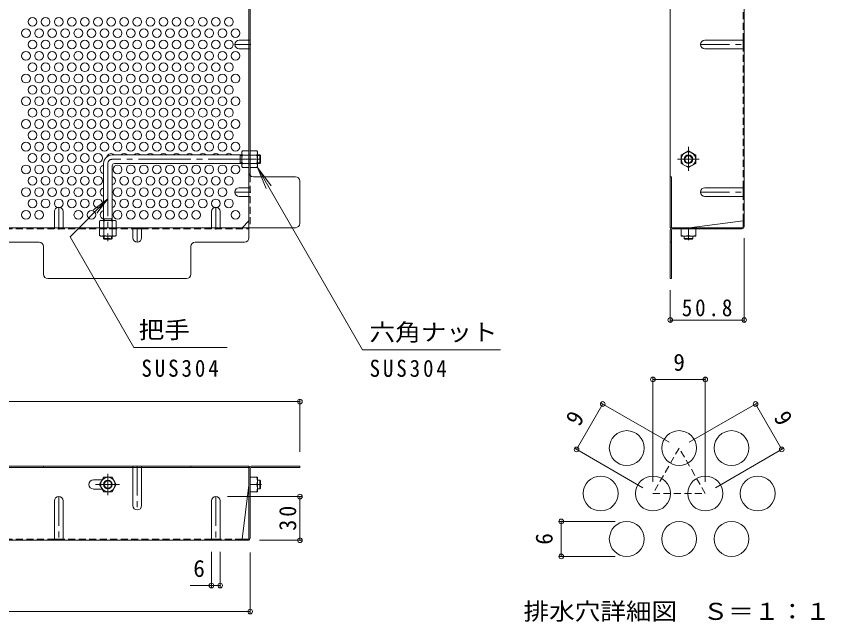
# Model space of a CAD drawing. Units: millimetres at full size, sheet at 1:4, with parts at other scales. Extents: x -912 to 1076, y -781 to 765.
# Drawn here: x 513 to 1069, y -166 to 250 of the extents above; entities that cross this region are included whole.
import ezdxf
from ezdxf.enums import TextEntityAlignment as Align

# ---------------------------------------------------------------- set-up
doc = ezdxf.new("R2010")
doc.units = ezdxf.units.MM
doc.header["$LTSCALE"] = 4
doc.header["$PDMODE"] = 32
doc.header["$PDSIZE"] = 3.2
for name, pattern in [('CHAIN1', [8, 5, -1, 1, -1]), ('CHAIN2', [12, 9, -1, 1, -1]), ('DASHED1', [1.8, 1.2, -0.6])]:
    doc.linetypes.add(name, pattern=pattern)
for name, color, linetype, lineweight in [('A-4_その他', 7, 'Continuous', 9), ('A-5_文字', 7, 'Continuous', 9), ('A-6_寸法', 2, 'Continuous', 9), ('A-7_ハッチ', 2, 'Continuous', 9), ('A-8_記号', 2, 'Continuous', 9), ('A-B_ﾊｯﾁ', 2, 'Continuous', 9), ('A-D_KIKI.NO', 2, 'CHAIN1', 9), ('F-4_F-4ﾚｲﾔ', 7, 'Continuous', 9), ('F-6_F-6ﾚｲﾔ', 2, 'Continuous', 9), ('F-7_F-7ﾚｲﾔ', 2, 'Continuous', 9)]:
    doc.layers.add(name, color=color, linetype=linetype, lineweight=lineweight)
doc.styles.add('ＭＳ ゴシック', font='')
doc.styles.get('ＭＳ ゴシック').set_extended_font_data('MS Gothic')

msp = doc.modelspace()

# ---------------------------------------------------------------- linework, layer by layer
at = {"layer": 'A-4_その他'}
for p, q in [((1013.81, 39.735), (1013.81, 97.159)), ((963.01, 39.735), (963.01, 61.359)), ((963.01, 40.935), (1013.81, 40.935)), ((160.79, -15.089), (708.397, -15.089)), ((708.397, -13.589), (708.397, -49.548)), ((709.597, -80.348), (658.593, -80.348)), ((708.397, -110.348), (708.397, -80.348)), ((709.597, -110.348), (680.593, -110.348)), ((647.593, -142.672), (647.593, -118.348)), ((653.593, -142.672), (653.593, -118.348)), ((674.193, -160.806), (674.193, -118.748)), ((633.018, -141.472), (653.593, -141.472)), ((194.993, -159.306), (674.193, -159.306))]:
    msp.add_line(p, q, dxfattribs=at)
for p in [(963.01, 40.935), (1013.81, 40.935), (708.397, -15.089), (708.397, -80.348), (708.397, -110.348), (647.593, -141.472), (653.593, -141.472), (674.193, -159.306)]:
    msp.add_point(p, dxfattribs=at)
at = {"layer": 'A-5_文字'}
for p, q in [((679.16, 145.609), (751.431, 20.429)), ((679.16, 145.609), (685.139, 131.172)), ((679.16, 145.609), (688.672, 133.212)), ((576.393, 124.174), (566.476, 116.565)), ((658.348, 22.044), (594.302, 22.044)), ((846.381, 20.429), (751.431, 20.429))]:
    msp.add_line(p, q, dxfattribs=at)
msp.add_lwpolyline([(594.302, 22.044), (550.365, 98.146), (576.393, 124.174), (568.784, 114.257)], dxfattribs=at)
at = {"layer": 'A-6_寸法'}
for centre in [(524.593, 245.734), (533.593, 245.734), (542.593, 245.734), (551.593, 245.734), (560.593, 245.734), (569.593, 245.734), (578.593, 245.734), (587.593, 245.734), (596.593, 245.734), (605.593, 245.734), (614.593, 245.734), (623.593, 245.734), (632.593, 245.734), (641.593, 245.734), (650.593, 245.734), (659.593, 245.734), (520.093, 237.94), (529.093, 237.94), (538.093, 237.94), (547.093, 237.94), (556.093, 237.94), (565.093, 237.94), (574.093, 237.94), (583.093, 237.94), (592.093, 237.94), (601.093, 237.94), (610.093, 237.94), (619.093, 237.94), (628.093, 237.94), (637.093, 237.94), (646.093, 237.94), (655.093, 237.94), (664.093, 237.94), (524.593, 230.146), (533.593, 230.146), (542.593, 230.146), (551.593, 230.146), (560.593, 230.146), (569.593, 230.146), (578.593, 230.146), (587.593, 230.146), (596.593, 230.146), (605.593, 230.146), (614.593, 230.146), (623.593, 230.146), (632.593, 230.146), (641.593, 230.146), (650.593, 230.146), (659.593, 230.146), (520.093, 222.352), (529.093, 222.352), (538.093, 222.352), (547.093, 222.352), (556.093, 222.352), (565.093, 222.352), (574.093, 222.352), (583.093, 222.352), (592.093, 222.352), (601.093, 222.352), (610.093, 222.352), (619.093, 222.352), (628.093, 222.352), (637.093, 222.352), (646.093, 222.352), (655.093, 222.352), (664.093, 222.352), (524.593, 214.557), (533.593, 214.557), (542.593, 214.557), (551.593, 214.557), (560.593, 214.557), (569.593, 214.557), (578.593, 214.557), (587.593, 214.557), (596.593, 214.557), (605.593, 214.557), (614.593, 214.557), (623.593, 214.557), (632.593, 214.557), (641.593, 214.557), (650.593, 214.557), (659.593, 214.557), (520.093, 206.763), (529.093, 206.763), (538.093, 206.763), (547.093, 206.763), (556.093, 206.763), (565.093, 206.763), (574.093, 206.763), (583.093, 206.763), (592.093, 206.763), (601.093, 206.763), (610.093, 206.763), (619.093, 206.763), (628.093, 206.763), (637.093, 206.763), (646.093, 206.763), (655.093, 206.763), (664.093, 206.763), (524.593, 198.969), (533.593, 198.969), (542.593, 198.969), (551.593, 198.969), (560.593, 198.969), (569.593, 198.969), (578.593, 198.969), (587.593, 198.969), (596.593, 198.969), (605.593, 198.969), (614.593, 198.969), (623.593, 198.969), (632.593, 198.969), (641.593, 198.969), (650.593, 198.969), (659.593, 198.969), (520.093, 191.175), (529.093, 191.175), (538.093, 191.175), (547.093, 191.175), (556.093, 191.175), (565.093, 191.175), (574.093, 191.175), (583.093, 191.175), (592.093, 191.175), (601.093, 191.175), (610.093, 191.175), (619.093, 191.175), (628.093, 191.175), (637.093, 191.175), (646.093, 191.175), (655.093, 191.175), (664.093, 191.175), (524.593, 183.38), (533.593, 183.38), (542.593, 183.38), (551.593, 183.38), (560.593, 183.38), (569.593, 183.38), (578.593, 183.38), (587.593, 183.38), (596.593, 183.38), (605.593, 183.38), (614.593, 183.38), (623.593, 183.38), (632.593, 183.38), (641.593, 183.38), (650.593, 183.38), (659.593, 183.38), (520.093, 175.586), (529.093, 175.586), (538.093, 175.586), (547.093, 175.586), (556.093, 175.586), (565.093, 175.586), (574.093, 175.586), (583.093, 175.586), (592.093, 175.586), (601.093, 175.586), (610.093, 175.586), (619.093, 175.586), (628.093, 175.586), (637.093, 175.586), (646.093, 175.586), (655.093, 175.586), (664.093, 175.586), (524.593, 167.792), (533.593, 167.792), (542.593, 167.792), (551.593, 167.792), (560.593, 167.792), (569.593, 167.792), (578.593, 167.792), (587.593, 167.792), (596.593, 167.792), (605.593, 167.792), (614.593, 167.792), (623.593, 167.792), (632.593, 167.792), (641.593, 167.792), (650.593, 167.792), (659.593, 167.792), (520.093, 159.998), (529.093, 159.998), (538.093, 159.998), (547.093, 159.998), (556.093, 159.998), (565.093, 159.998), (574.093, 159.998), (583.093, 159.998), (592.093, 159.998), (601.093, 159.998), (610.093, 159.998), (619.093, 159.998), (628.093, 159.998), (637.093, 159.998), (646.093, 159.998), (655.093, 159.998), (664.093, 159.998), (524.593, 152.204), (533.593, 152.204), (542.593, 152.204), (551.593, 152.204), (560.593, 152.204), (569.593, 152.204), (520.093, 144.409), (529.093, 144.409), (538.093, 144.409), (547.093, 144.409), (556.093, 144.409), (565.093, 144.409), (583.093, 144.409), (592.093, 144.409), (601.093, 144.409), (610.093, 144.409), (619.093, 144.409), (628.093, 144.409), (637.093, 144.409), (646.093, 144.409), (655.093, 144.409), (664.093, 144.409), (524.593, 136.615), (533.593, 136.615), (542.593, 136.615), (551.593, 136.615), (560.593, 136.615), (569.593, 136.615), (587.593, 136.615), (596.593, 136.615), (605.593, 136.615), (614.593, 136.615), (623.593, 136.615), (632.593, 136.615), (641.593, 136.615), (650.593, 136.615), (659.593, 136.615), (520.093, 128.821), (529.093, 128.821), (538.093, 128.821), (547.093, 128.821), (556.093, 128.821), (565.093, 128.821), (583.093, 128.821), (592.093, 128.821), (601.093, 128.821), (610.093, 128.821), (619.093, 128.821), (628.093, 128.821), (637.093, 128.821), (646.093, 128.821), (655.093, 128.821), (524.593, 121.027), (533.593, 121.027), (542.593, 121.027), (551.593, 121.027), (560.593, 121.027), (569.593, 121.027), (587.593, 121.027), (596.593, 121.027), (605.593, 121.027), (614.593, 121.027), (623.593, 121.027), (632.593, 121.027), (641.593, 121.027), (650.593, 121.027), (659.593, 121.027), (520.093, 113.232), (529.093, 113.232), (556.093, 113.232), (565.093, 113.232), (583.093, 113.232), (592.093, 113.232), (601.093, 113.232), (610.093, 113.232), (619.093, 113.232), (628.093, 113.232), (637.093, 113.232), (664.093, 113.232)]:
    msp.add_circle(centre, 3, dxfattribs=at)
for centre, start, end in [((578.593, 152.204), 45.92, 162.32742), ((587.593, 152.204), 45.92, 134.08), ((596.593, 152.204), 45.92, 134.08), ((605.593, 152.204), 45.92, 134.08), ((614.593, 152.204), 45.92, 134.08), ((623.593, 152.204), 45.92, 134.08), ((632.593, 152.204), 45.92, 134.08), ((641.593, 152.204), 45.92, 134.08), ((650.593, 152.204), 45.92, 134.08), ((659.593, 152.204), 45.92, 134.08), ((574.093, 144.409), 103.4934, 256.5066), ((578.593, 136.615), 285.46601, 74.53399), ((574.093, 128.821), 103.4934, 256.5066), ((578.593, 121.027), 285.46601, 74.53399), ((574.093, 113.232), 103.4934, 256.31025)]:
    msp.add_arc(centre, 3, start, end, dxfattribs=at)
at = {"layer": 'A-7_ハッチ'}
for p, q in [((673.393, 97.359), (673.393, 588.966)), ((963.01, 581.966), (963.01, 104.359)), ((1013.81, 581.166), (1013.81, 105.159)), ((674.193, 140.32), (674.193, 324.701)), ((1013.01, 227.146), (1013.01, 233.146)), ((705.397, 139.36), (676.393, 139.36)), ((963.01, 139.363), (963.81, 139.363)), ((963.81, 104.359), (963.81, 139.363)), ((708.397, 107.359), (708.397, 136.36)), ((1013.01, 125.821), (1013.01, 131.821)), ((668.781, 104.359), (673.393, 108.971)), ((976.01, 104.362), (1013.01, 108.974)), ((1013.01, 105.025), (1013.01, 108.974)), ((163.79, 104.359), (705.397, 104.359)), ((593.593, 103.559), (599.593, 103.559)), ((963.01, 104.359), (1012.343, 104.359)), ((963.81, 102.892), (963.81, 69.359)), ((964.477, 103.559), (1012.21, 103.559)), ((529.093, 94.359), (469.093, 94.359)), ((532.093, 91.359), (532.093, 72.359)), ((633.392, 72.359), (633.392, 91.359)), ((636.392, 94.359), (670.393, 94.359)), ((963.01, 94.359), (963.81, 94.359)), ((535.093, 69.359), (630.392, 69.359)), ((673.393, -59.548), (195.793, -59.548)), ((673.393, -60.348), (195.793, -60.348)), ((532.093, -59.548), (532.093, -60.348)), ((633.392, -59.548), (633.392, -60.348)), ((673.393, -108.881), (673.393, -59.548)), ((674.193, -108.748), (674.193, -61.015)), ((674.86, -60.348), (708.397, -60.348)), ((674.993, -59.548), (708.397, -59.548)), ((708.397, -59.548), (708.397, -60.348)), ((566.493, -68.948), (572.433, -68.948)), ((572.433, -75.148), (566.493, -75.148)), ((673.393, -72.548), (668.781, -109.548)), ((672.593, -110.348), (196.593, -110.348)), ((672.727, -109.548), (668.781, -109.548))]:
    msp.add_line(p, q, dxfattribs=at)
at = {"layer": 'A-7_ハッチ', "linetype": 'DASHED1'}
for p, q in [((1013.01, 233.146), (1013.01, 340.162)), ((673.393, 233.146), (674.193, 233.146)), ((673.393, 227.146), (674.193, 227.146)), ((1013.01, 131.821), (1013.01, 227.146)), ((674.193, 154.359), (673.393, 154.359)), ((674.193, 148.159), (673.393, 148.159)), ((674.193, 140.32), (674.193, 104.354)), ((673.393, 131.821), (674.193, 131.821)), ((673.393, 125.821), (674.193, 125.821)), ((1013.01, 108.974), (1013.01, 125.821)), ((275.593, 103.559), (593.593, 103.559)), ((539.593, 104.359), (539.593, 103.559)), ((545.593, 104.359), (545.593, 103.559)), ((579.393, 104.359), (579.393, 103.559)), ((599.593, 103.559), (673.393, 103.559)), ((647.593, 104.359), (647.593, 103.559)), ((653.593, 104.359), (653.593, 103.559)), ((539.593, -109.548), (437.593, -109.548)), ((647.593, -109.548), (545.593, -109.548)), ((668.781, -109.548), (653.593, -109.548))]:
    msp.add_line(p, q, dxfattribs=at)
at = {"layer": 'A-7_ハッチ'}
msp.add_lwpolyline([(963.01, 102.759), (963.01, 69.359), (963.81, 69.359)], dxfattribs=at)
for centre, radius, start, end in [((676.393, 142.36), 3, 180, 270), ((705.397, 136.36), 3, 0, 90), ((705.397, 107.359), 3, 270, 0), ((1013.01, 108.174), 0.8, 0, 90), ((964.61, 102.759), 1.6, 90, 180), ((964.477, 102.892), 0.667, 90, 180), ((1012.21, 105.159), 1.6, 270, 0), ((1012.343, 105.025), 0.667, 270, 0), ((670.393, 97.359), 3, 270, 0), ((529.093, 91.359), 3, 0, 90), ((636.392, 91.359), 3, 90, 180), ((535.093, 72.359), 3, 180, 270), ((630.392, 72.359), 3, 270, 0), ((674.993, -61.148), 1.6, 90, 180), ((674.86, -61.015), 0.667, 90, 180), ((566.493, -72.048), 3.1, 90, 270), ((669.581, -109.548), 0.8, 180, 270), ((672.593, -108.748), 1.6, 270, 0), ((672.727, -108.881), 0.667, 270, 0)]:
    msp.add_arc(centre, radius, start, end, dxfattribs=at)
at = {"layer": 'A-8_記号', "linetype": 'CHAIN1'}
for p, q in [((674.593, 230.146), (663.593, 230.146)), ((983.81, 230.146), (1013.81, 230.146)), ((674.593, 128.821), (663.593, 128.821)), ((983.81, 128.821), (1013.81, 128.821)), ((542.593, 103.159), (542.593, 118.509)), ((650.593, 103.159), (650.593, 118.509)), ((596.593, 104.359), (596.593, 94.359)), ((596.593, -59.548), (596.593, -89.548)), ((542.593, -80.348), (542.593, -110.748)), ((650.593, -80.348), (650.593, -110.348))]:
    msp.add_line(p, q, dxfattribs=at)
at = {"layer": 'A-8_記号'}
for p, q in [((666.593, 233.146), (673.393, 233.146)), ((986.81, 233.146), (1013.81, 233.146)), ((666.593, 227.146), (673.393, 227.146)), ((986.81, 227.146), (1013.81, 227.146)), ((666.593, 131.821), (673.393, 131.821)), ((986.81, 131.821), (1013.81, 131.821)), ((666.593, 125.821), (673.393, 125.821)), ((986.81, 125.821), (1013.81, 125.821)), ((539.593, 115.509), (539.593, 104.359)), ((545.593, 115.509), (545.593, 104.359)), ((647.593, 115.509), (647.593, 104.359)), ((653.593, 115.509), (653.593, 104.359)), ((593.593, 97.359), (593.593, 104.359)), ((599.593, 97.359), (599.593, 104.359)), ((593.593, -86.548), (593.593, -60.348)), ((599.593, -86.548), (599.593, -60.348)), ((539.593, -83.348), (539.593, -110.348)), ((545.593, -83.348), (545.593, -110.348)), ((647.593, -83.348), (647.593, -110.348)), ((653.593, -83.348), (653.593, -110.348)), ((539.593, -109.548), (545.593, -109.548)), ((647.593, -109.548), (653.593, -109.548))]:
    msp.add_line(p, q, dxfattribs=at)
at = {"layer": 'A-8_記号', "linetype": 'DASHED1'}
for p, q in [((593.593, -60.748), (593.593, -59.548)), ((599.593, -60.748), (599.593, -59.548))]:
    msp.add_line(p, q, dxfattribs=at)
at = {"layer": 'A-8_記号'}
for centre, start, end in [((666.593, 230.146), 90, 270), ((986.81, 230.146), 90, 270), ((666.593, 128.821), 90, 270), ((986.81, 128.821), 90, 270), ((542.593, 115.509), 0, 180), ((650.593, 115.509), 0, 180), ((596.593, 97.359), 180, 0), ((542.593, -83.348), 0, 180), ((650.593, -83.348), 0, 180), ((596.593, -86.548), 180, 0)]:
    msp.add_arc(centre, 3, start, end, dxfattribs=at)
at = {"layer": 'A-B_ﾊｯﾁ'}
for p, q in [((668.393, 156.359), (668.826, 157.109)), ((668.393, 146.359), (668.393, 156.359)), ((673.393, 157.109), (668.826, 157.109)), ((673.393, 145.609), (673.393, 157.109)), ((674.193, 145.609), (674.193, 157.109)), ((674.193, 157.109), (678.76, 157.109)), ((679.193, 156.359), (678.76, 157.109)), ((679.193, 146.359), (679.193, 156.359)), ((975.51, 157.109), (970.51, 154.222)), ((975.51, 157.105), (970.51, 154.218)), ((668.826, 154.222), (673.393, 154.222)), ((678.76, 154.222), (674.193, 154.222)), ((970.51, 154.222), (970.51, 148.495)), ((970.51, 154.218), (970.51, 148.492)), ((668.393, 146.359), (668.826, 145.609)), ((668.826, 148.495), (673.393, 148.495)), ((673.393, 145.609), (668.826, 145.609)), ((678.76, 148.495), (674.193, 148.495)), ((674.193, 145.609), (678.76, 145.609)), ((679.193, 146.359), (678.76, 145.609)), ((975.51, 145.609), (970.51, 148.495)), ((975.51, 145.605), (970.51, 148.492)), ((975.51, 145.609), (980.51, 148.495)), ((975.51, 145.605), (980.51, 148.492)), ((571.393, 109.359), (570.643, 108.926)), ((570.643, 104.359), (570.643, 108.926)), ((571.393, 109.359), (581.393, 109.359)), ((573.53, 108.926), (573.53, 104.359)), ((579.256, 108.926), (579.256, 104.359)), ((581.393, 109.359), (582.143, 108.926)), ((582.143, 104.359), (582.143, 108.926)), ((570.643, 104.359), (582.143, 104.359)), ((980.51, 103.562), (970.51, 103.562)), ((970.51, 103.562), (970.51, 98.562)), ((980.51, 103.559), (970.51, 103.559)), ((970.51, 103.559), (970.51, 98.559)), ((975.51, 103.562), (975.51, 98.995)), ((975.51, 103.559), (975.51, 98.992)), ((980.51, 103.562), (980.51, 98.562)), ((980.51, 103.559), (980.51, 98.559)), ((980.51, 98.562), (970.51, 98.562)), ((980.51, 98.559), (970.51, 98.559)), ((570.643, -72.048), (573.53, -67.048)), ((570.643, -72.048), (573.53, -77.048)), ((573.53, -67.048), (579.256, -67.048)), ((582.143, -72.048), (579.256, -67.048)), ((582.143, -72.048), (579.256, -77.048)), ((674.193, -67.048), (679.193, -67.048)), ((674.193, -72.048), (678.76, -72.048)), ((679.193, -77.048), (679.193, -67.048)), ((573.53, -77.048), (579.256, -77.048)), ((674.193, -77.048), (679.193, -77.048))]:
    msp.add_line(p, q, dxfattribs=at)
at = {"layer": 'A-B_ﾊｯﾁ', "linetype": 'CHAIN1'}
for p, q in [((975.51, 159.887), (975.51, 143.379)), ((968.04, 151.359), (982.8, 151.359)), ((975.51, 95.876), (975.51, 98.937)), ((576.393, -64.678), (576.393, -79.438)), ((567.865, -72.048), (584.373, -72.048)), ((681.88, -72.048), (678.818, -72.048))]:
    msp.add_line(p, q, dxfattribs=at)
at = {"layer": 'A-B_ﾊｯﾁ', "color": 3}
for p, q in [((668.393, 154.359), (579.393, 154.359)), ((667.393, 148.359), (667.393, 154.359)), ((667.393, 153.859), (668.393, 153.859)), ((680.893, 154.359), (679.193, 154.359)), ((679.193, 153.859), (681.393, 153.859)), ((680.893, 148.359), (680.893, 154.359)), ((680.893, 154.359), (681.393, 153.859)), ((681.393, 148.859), (681.393, 153.859)), ((573.393, 148.359), (573.393, 109.359)), ((579.393, 146.859), (579.393, 109.359)), ((668.393, 148.359), (580.893, 148.359)), ((667.393, 148.859), (668.393, 148.859)), ((679.193, 148.859), (681.393, 148.859)), ((680.893, 148.359), (679.193, 148.359)), ((680.893, 148.359), (681.393, 148.859)), ((573.393, 110.359), (579.393, 110.359)), ((573.893, 110.359), (573.893, 109.359)), ((578.893, 110.359), (578.893, 109.359)), ((972.51, 98.562), (972.51, 96.862)), ((972.51, 98.559), (972.51, 96.859)), ((978.51, 96.862), (972.51, 96.862)), ((972.51, 96.862), (973.01, 96.362)), ((978.51, 96.859), (972.51, 96.859)), ((972.51, 96.859), (973.01, 96.359)), ((978.01, 96.362), (973.01, 96.362)), ((978.01, 96.359), (973.01, 96.359)), ((978.51, 96.862), (978.01, 96.362)), ((978.51, 96.859), (978.01, 96.359)), ((978.51, 98.562), (978.51, 96.862)), ((978.51, 98.559), (978.51, 96.859)), ((679.193, -69.048), (680.893, -69.048)), ((680.893, -69.048), (681.393, -69.548)), ((680.893, -75.048), (680.893, -69.048)), ((681.393, -74.548), (681.393, -69.548)), ((679.193, -75.048), (680.893, -75.048)), ((680.893, -75.048), (681.393, -74.548))]:
    msp.add_line(p, q, dxfattribs=at)
at = {"layer": 'A-B_ﾊｯﾁ', "color": 3, "linetype": 'CHAIN2'}
for p, q in [((681.393, 151.359), (579.393, 151.359)), ((576.393, 148.359), (576.393, 95.126))]:
    msp.add_line(p, q, dxfattribs=at)
at = {"layer": 'A-B_ﾊｯﾁ', "linetype": 'DASHED1'}
for p, q in [((582.143, 103.559), (570.643, 103.559)), ((570.643, 103.559), (570.643, 98.992)), ((573.53, 98.992), (573.53, 103.559)), ((579.256, 98.992), (579.256, 103.559)), ((582.143, 103.559), (582.143, 98.992)), ((571.393, 98.559), (570.643, 98.992)), ((581.393, 98.559), (571.393, 98.559)), ((581.393, 98.559), (582.143, 98.992))]:
    msp.add_line(p, q, dxfattribs=at)
at = {"layer": 'A-B_ﾊｯﾁ', "color": 3, "linetype": 'DASHED1'}
for p, q in [((573.393, 96.859), (573.393, 98.559)), ((573.393, 96.859), (579.393, 96.859)), ((573.393, 96.859), (573.893, 96.359)), ((573.893, 98.559), (573.893, 96.359)), ((573.893, 96.359), (578.893, 96.359)), ((578.893, 98.559), (578.893, 96.359)), ((579.393, 96.859), (578.893, 96.359)), ((579.393, 96.859), (579.393, 98.559))]:
    msp.add_line(p, q, dxfattribs=at)
at = {"layer": 'A-B_ﾊｯﾁ'}
for points in [[(975.51, 157.109), (980.51, 154.222), (980.51, 148.495)], [(975.51, 157.105), (980.51, 154.218), (980.51, 148.492)]]:
    msp.add_lwpolyline(points, dxfattribs=at)
for centre in [(975.51, 151.359), (975.51, 151.355), (576.393, -72.048)]:
    msp.add_circle(centre, 5, dxfattribs=at)
at = {"layer": 'A-B_ﾊｯﾁ', "color": 3}
for centre, radius in [((975.51, 151.359), 3), ((975.51, 151.355), 3), ((975.51, 151.359), 2.458), ((975.51, 151.355), 2.458), ((576.393, -72.048), 3), ((576.393, -72.048), 2.458)]:
    msp.add_circle(centre, radius, dxfattribs=at)
at = {"layer": 'A-B_ﾊｯﾁ'}
for centre, radius, start, end in [((671.675, 155.464), 3.29, 149.99998, 176.07924), ((671.128, 155.699), 2.735, 180.2103, 212.68507), ((675.911, 155.464), 3.29, 3.92076, 30.00002), ((676.458, 155.699), 2.735, 327.31493, 359.7897), ((678.076, 151.359), 9.683, 162.79973, 197.20026), ((669.511, 151.359), 9.683, 342.79974, 17.20027), ((671.128, 147.019), 2.735, 147.31491, 179.78969), ((671.675, 147.253), 3.29, 183.92075, 210), ((676.458, 147.019), 2.735, 0.21031, 32.68509), ((675.911, 147.253), 3.29, 330, 356.07925), ((572.288, 106.077), 3.29, 93.92075, 120), ((572.053, 106.624), 2.735, 57.31491, 89.78969), ((576.393, 99.676), 9.683, 72.79973, 107.20026), ((580.733, 106.624), 2.735, 90.2103, 122.68507), ((580.498, 106.077), 3.29, 59.99998, 86.07924), ((973.01, 105.995), 7.433, 250.34634, 289.65367), ((973.01, 105.992), 7.433, 250.34634, 289.65367), ((978.01, 105.995), 7.433, 250.34634, 289.65367), ((978.01, 105.992), 7.433, 250.34634, 289.65367), ((671.76, -69.548), 7.433, 340.34633, 19.65366), ((671.76, -74.548), 7.433, 340.34633, 19.65366)]:
    msp.add_arc(centre, radius, start, end, dxfattribs=at)
at = {"layer": 'A-B_ﾊｯﾁ', "color": 3}
for centre, radius in [((579.393, 148.359), 6), ((580.893, 146.859), 1.5)]:
    msp.add_arc(centre, radius, 90, 180, dxfattribs=at)
at = {"layer": 'A-B_ﾊｯﾁ', "color": 3, "linetype": 'CHAIN2'}
msp.add_arc((579.393, 148.359), 3, 90, 180, dxfattribs=at)
at = {"layer": 'A-B_ﾊｯﾁ', "linetype": 'DASHED1'}
for centre, radius, start, end in [((572.288, 101.841), 3.29, 239.99998, 266.07924), ((572.053, 101.293), 2.735, 270.2103, 302.68507), ((576.393, 108.241), 9.683, 252.79973, 287.20026), ((580.733, 101.293), 2.735, 237.31491, 269.78969), ((580.498, 101.841), 3.29, 273.92075, 300)]:
    msp.add_arc(centre, radius, start, end, dxfattribs=at)
at = {"layer": 'A-D_KIKI.NO'}
for p, q in [((975.51, 159.884), (975.51, 143.376)), ((968.04, 151.355), (982.8, 151.355)), ((975.51, 95.872), (975.51, 98.934))]:
    msp.add_line(p, q, dxfattribs=at)
at = {"layer": 'F-4_F-4ﾚｲﾔ'}
for p, q in [((951.104, 1.328), (951.104, -70.25)), ((951.104, 0.128), (987.104, 0.128)), ((987.104, 1.328), (987.104, -70.25)), ((915.542, -16.149), (962.176, -43.073)), ((1022.666, -16.149), (976.032, -43.073)), ((898.581, -47.926), (916.581, -16.749)), ((1039.627, -47.926), (1021.627, -16.749)), ((897.542, -47.326), (944.176, -74.25)), ((1040.666, -47.326), (994.032, -74.25)), ((886.823, -97.427), (925.104, -97.427)), ((888.023, -121.427), (888.023, -97.427)), ((886.823, -121.427), (925.104, -121.427))]:
    msp.add_line(p, q, dxfattribs=at)
for p in [(951.104, 0.128), (987.104, 0.128), (916.581, -16.749), (1021.627, -16.749), (898.581, -47.926), (1039.627, -47.926), (888.023, -97.427), (888.023, -121.427)]:
    msp.add_point(p, dxfattribs=at)
at = {"layer": 'F-6_F-6ﾚｲﾔ', "linetype": 'DASHED1'}
msp.add_lwpolyline([(969.104, -47.073), (951.104, -78.25), (987.104, -78.25)], close=True, dxfattribs=at)
at = {"layer": 'F-6_F-6ﾚｲﾔ'}
for centre in [(933.104, -47.073), (969.104, -47.073), (1005.104, -47.073), (915.104, -78.25), (951.104, -78.25), (987.104, -78.25), (1023.104, -78.25), (933.104, -109.427), (969.104, -109.427), (1005.104, -109.427)]:
    msp.add_circle(centre, 12, dxfattribs=at)

# ---------------------------------------------------------------- texts
at = {"layer": 'A-4_その他', "color": 2, "style": 'ＭＳ ゴシック'}
msp.add_text('6', height=11.73, dxfattribs=at).set_placement((635.078, -139.072), align=Align.BOTTOM_LEFT)
at = {"layer": 'A-4_その他', "color": 2, "insert": (970.91, 43.335), "char_height": 11.73, "attachment_point": 7, "style": 'ＭＳ ゴシック'}
msp.add_mtext('\\T1.28;\\W0.9;50.8', dxfattribs=at)
at = {"layer": 'A-4_その他', "color": 2, "insert": (705.997, -103.848), "char_height": 11.73, "attachment_point": 7, "rotation": 90, "style": 'ＭＳ ゴシック'}
msp.add_mtext('\\T1.27;\\W0.95;30', dxfattribs=at)
at = {"layer": 'A-5_文字', "color": 2, "style": 'ＭＳ ゴシック', "width": 1.1}
for s, p in [('把手', (597.552, 24.778)), ('六角ナット', (756.286, 23.163))]:
    msp.add_text(s, height=11.73, dxfattribs=at).set_placement(p, align=Align.BOTTOM_LEFT)
at = {"layer": 'A-5_文字', "color": 2, "char_height": 11.73, "attachment_point": 7, "style": 'ＭＳ ゴシック'}
for insert in [(599.427, 1.764), (756.286, 1.705)]:
    msp.add_mtext('\\T1.28;\\W0.9;SUS304', dxfattribs=dict(at, insert=insert))
at = {"layer": 'F-4_F-4ﾚｲﾔ', "color": 2, "style": 'ＭＳ ゴシック'}
msp.add_text('9', height=11.73, dxfattribs=at).set_placement((965.104, 2.528), align=Align.BOTTOM_LEFT)
for s, rotation, p in [('9', 60, (903.502, -34.601)), ('9', 300, (1030.705, -27.673)), ('6', 90, (885.623, -113.427))]:
    msp.add_text(s, height=11.73, rotation=rotation, dxfattribs=at).set_placement(p, align=Align.BOTTOM_LEFT)
at = {"layer": 'F-7_F-7ﾚｲﾔ', "style": 'ＭＳ ゴシック', "width": 1.1}
msp.add_text('排水穴詳細図\u3000Ｓ＝１：１', height=11.73, dxfattribs=at).set_placement((862.104, -168.582), align=Align.BOTTOM_LEFT)

doc.saveas('drawing.dxf')
